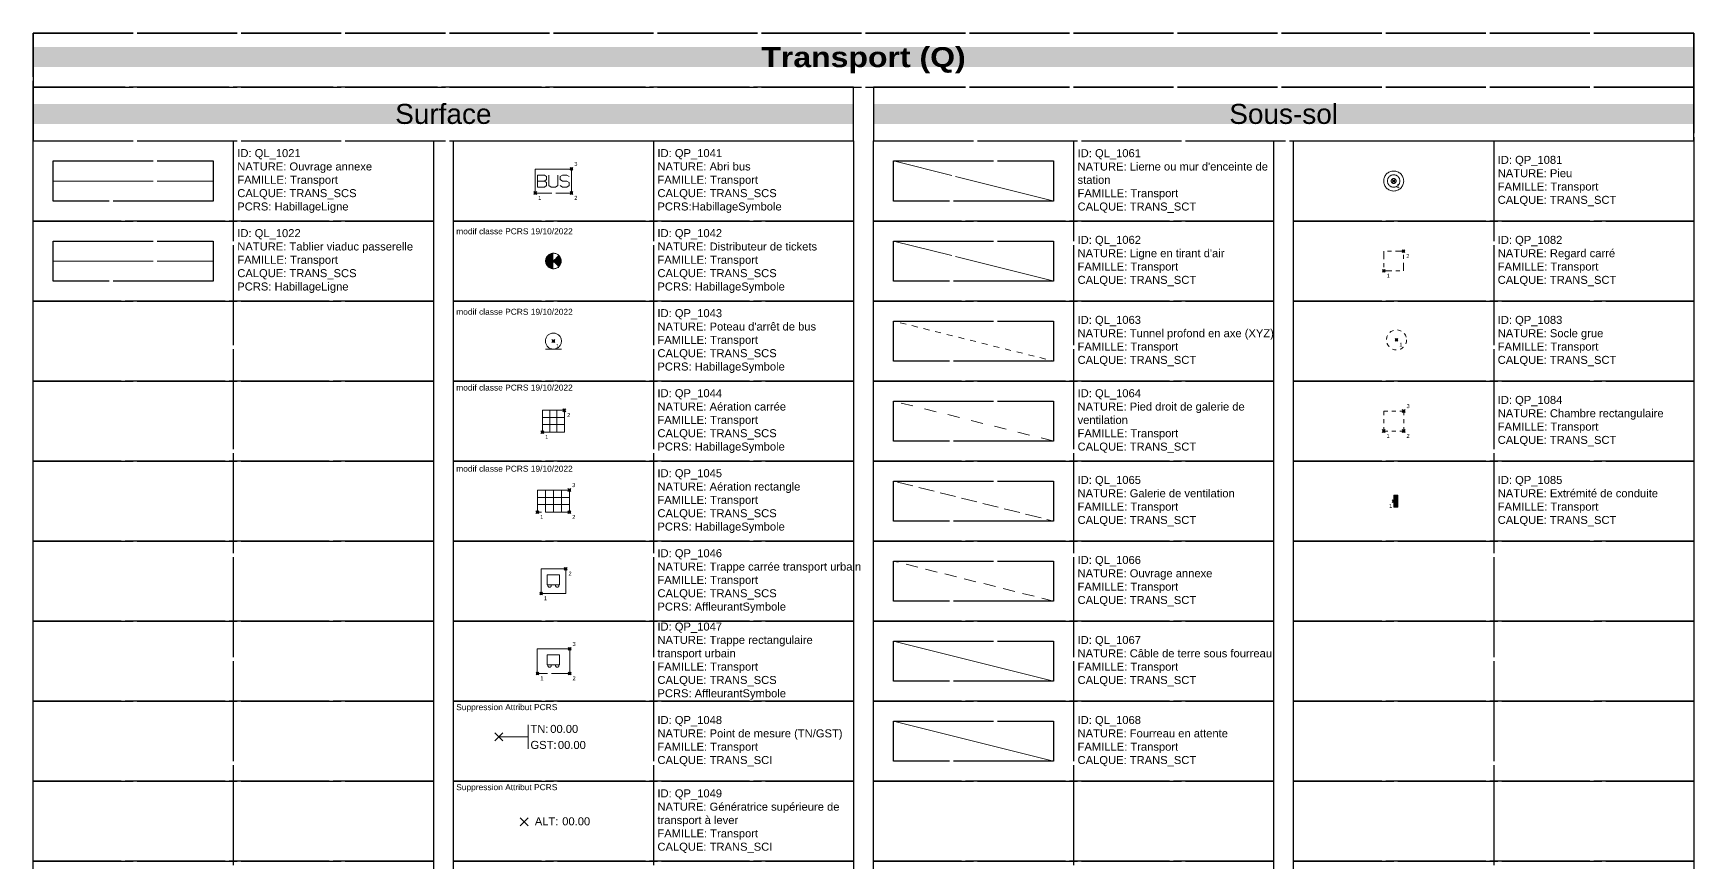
# Model space of a CAD drawing. Header units: metres. Extents: x 3067 to 3319, y 1703 to 1914.
# Drawn here: x 3172.05 to 3213.55, y 1781.83 to 1802.56 of the extents above; entities that cross this region are included whole.
import ezdxf
from ezdxf.enums import TextEntityAlignment as Align

# ---------------------------------------------------------------- set-up
doc = ezdxf.new("R2010")
doc.units = ezdxf.units.M
doc.header["$PDMODE"] = 3
doc.header["$PDSIZE"] = 0.1
for name, pattern in [('QL_1021', [2.5, 2.5, 0]), ('QL_1022', [2.5, 2.5, 0]), ('QL_1061', [2.5, 2.5, 0]), ('QL_1062', [2.5, 2.5, 0]), ('QL_1063', [0.3, 0.15, -0.15]), ('QL_1064', [0.6, 0.3, -0.3]), ('QL_1065', [0.55, 0.4, -0.15]), ('QL_1066', [0.5, 0.3, -0.2]), ('Socle_Axe', [0.35, 0.2, -0.05, 0.05, -0.05]), ('Socle_Continu', [2.5, 2.5, 0]), ('Socle_Discontinu', [0.07500000000000001, 0.05, -0.025])]:
    doc.linetypes.add(name, pattern=pattern)
doc.layers.get('0').update_dxf_attribs({"lineweight": 30})
for name, color, linetype, lineweight in [('1', 7, 'Socle_Continu', 30), ('2', 7, 'Socle_Continu', 30), ('3_sens et nbr de points', 7, 'Socle_Continu', 5), ('TRANS_SCI', 242, 'Socle_Continu', 13), ('TRANS_SCS', 242, 'Socle_Continu', 13), ('TRANS_SCT', 242, 'Socle_Continu', 13)]:
    doc.layers.add(name, color=color, linetype=linetype, lineweight=lineweight)
doc.styles.add('Reseaux', font='arial.ttf')
doc.styles.get("Standard").update_dxf_attribs({"font": 'arial.ttf'})
doc.linetypes.add('QL_1067', pattern='A,3,-0.1,0.1,-0.1,0.1,-0.254,["|╧|",Standard,S=0.254,R=0,X=-0.2,Y=-0.127],-0.254,0.1,-0.1,0.1,-0.1', length=4.308)
doc.linetypes.add('QL_1068', pattern='A,4,-0.254,["| |",Standard,S=0.254,R=0,X=-0.127,Y=-0.1],-0.254', length=4.508)

# ---------------------------------------------------------------- blocks, each defined once
blk = doc.blocks.new('QP_1085')
at = {"layer": 'TRANS_SCT', "linetype": 'Socle_Continu'}
blk.add_hatch(color=256, dxfattribs=at).paths.add_polyline_path([(0.1000600772908911, 0.1499599310895974), (0.09993990666271202, -0.1500400448417167), (-6.008531408951967e-05, -0.1499999879656571), (6.008531408951967e-05, 0.1499999879656571)])
at = {"layer": 'TRANS_SCT', "linetype": 'Socle_Continu', "flags": 128}
blk.add_lwpolyline([(0.09993990666271202, -0.1500400448417167), (-6.008531408951967e-05, -0.1499999879656571), (6.008531408951967e-05, 0.1499999879656571), (0.1000600772908911, 0.1499599310895974)], close=True, dxfattribs=at)
at = {"layer": 'TRANS_SCT', "linetype": 'Socle_Continu', "flags": 9}
for tag, p in [('NATURE', (0.7530157053261064, -0.1776834342861093)), ('ID', (0.7530157053261064, 0.1435989668054845)), ('FAMILLE', (0.7530157053256517, -0.4989658353772484)), ('CALQUE', (0.7530157053261064, -0.8202482364688422))]:
    blk.add_attdef(tag, p, '', height=0.2, dxfattribs=at)
blk = doc.blocks.new('QP_1081')
at = {"layer": 'TRANS_SCT', "linetype": 'Socle_Continu'}
for centre, radius in [((1.591615728102624e-11, -1.13686837721616e-11), 0.2499999999863962), ((1.591615728102624e-11, -1.13686837721616e-11), 0.1562499999865313), ((0, 0), 0.06250000000563777)]:
    blk.add_circle(centre, radius, dxfattribs=at)
at = {"layer": 'TRANS_SCT', "linetype": 'Socle_Continu', "flags": 9}
for tag, p in [('ID', (0.8901617522014931, 0.04471951185678336)), ('NATURE', (0.8901617522014931, -0.2765628892348104)), ('FAMILLE', (0.8901617522010383, -0.5978452903259495)), ('CALQUE', (0.8901617522014931, -0.9191276914175432))]:
    blk.add_attdef(tag, p, '', height=0.2, dxfattribs=at)
blk = doc.blocks.new('QP_1046')
at = {"layer": 'TRANS_SCS', "linetype": 'Socle_Continu', "flags": 128}
for points in [[(0.6139999999868451, 0.6149000000004889), (-0.0004500000068219379, 0.614449999993667), (0, 0), (0.614449999993667, 0.0004500000068219379)], [(0.153457789994718, 0.2113604100013617), (0.1532749999969383, 0.4609500000005937), (0.4604999999937718, 0.4611749999967287), (0.4606827899915515, 0.2115854100047727)]]:
    blk.add_lwpolyline(points, close=True, dxfattribs=at)
at = {"layer": 'TRANS_SCS', "linetype": 'Socle_Continu'}
for centre, radius, start, end in [((0.2111049349919085, 0.195379133084316), 0.04161193424406673, 157.3938995673973, 22.69002294936064), ((0.4031205599922032, 0.1955197580809909), 0.04161193424313829, 157.3938995590577, 22.69002295654186)]:
    blk.add_arc(centre, radius, start, end, dxfattribs=at)
at = {"layer": 'TRANS_SCS', "linetype": 'Socle_Continu', "flags": 9}
for tag, p in [('ID', (1.070766278347946, 0.7603249537005468)), ('NATURE', (1.070766278347946, 0.439042552608953)), ('FAMILLE', (1.070766278347946, 0.1177601515178139)), ('CALQUE', (1.070766278347946, -0.2035222495737798)), ('PCRS', (1.070766278347946, -0.5248046506653736))]:
    blk.add_attdef(tag, p, '', height=0.2, dxfattribs=at)
blk = doc.blocks.new('QP_1047')
at = {"layer": 'TRANS_SCS', "linetype": 'Socle_Continu', "flags": 128}
for points in [[(0, 0), (-0.0004500000068219379, 0.614449999993667), (0.8139999463510321, 0.6150464724187259), (0.8144499463578541, 0.0005964724250588915)], [(0.2534577631768116, 0.2114336462104802), (0.2532749731790318, 0.4610232362097122), (0.5604999731758653, 0.4612482362058472), (0.5606827631736451, 0.2116586462138912)]]:
    blk.add_lwpolyline(points, close=True, dxfattribs=at)
at = {"layer": 'TRANS_SCS', "linetype": 'Socle_Continu'}
for centre, radius, start, end in [((0.3111049081749115, 0.1954523692918428), 0.04161193424532616, 157.3938995681108, 22.69002295185993), ((0.5031205331742967, 0.1955929942946568), 0.04161193424139027, 157.3938995648399, 22.69002295413676)]:
    blk.add_arc(centre, radius, start, end, dxfattribs=at)
at = {"layer": 'TRANS_SCS', "linetype": 'Socle_Continu', "flags": 9}
for tag, p in [('ID', (1.195547934852584, 0.9362876594666432)), ('NATURE', (1.195547934852584, 0.6150052583750494)), ('FAMILLE', (1.195547934852584, 0.2937228572839103)), ('CALQUE', (1.195547934852584, -0.02755954380768344)), ('PCRS', (1.195547934852584, -0.3488419448992772))]:
    blk.add_attdef(tag, p, '', height=0.2, dxfattribs=at)
blk = doc.blocks.new('*U422')
at = {"layer": 'TRANS_SCI', "linetype": 'Socle_Continu'}
blk.add_line((0.7332988834705247, 0), (0, 0), dxfattribs=at)
at = {"layer": 'TRANS_SCI', "linetype": 'Socle_Continu', "flags": 128}
blk.add_lwpolyline([(0.73329888347007, -0.2999999999997272), (0.73329888347007, 0.2999999999997272)], dxfattribs=at)
at = {"layer": 'TRANS_SCI', "linetype": 'Socle_Continu'}
blk.add_point((0, 0), dxfattribs=at)
at = {"layer": 'TRANS_SCI', "linetype": 'Socle_Continu', "char_height": 0.2, "attachment_point": 4}
for s, insert in [('TN:', (0.7929617047470856, 0.1999999999998181)), ('GST:', (0.7929617047470856, -0.2012789904501915))]:
    blk.add_mtext_dynamic_manual_height_columns(s, width=0.4627261133041429, gutter_width=1, heights=[0], dxfattribs=dict(at, insert=insert))
at = {"layer": 'TRANS_SCI', "linetype": 'Socle_Continu'}
for tag, p in [('TN', (1.286360096541557, 0.1999999999998181)), ('GST', (1.477163664256295, -0.2012789904501915))]:
    blk.add_attdef(tag, text='', height=0.2, dxfattribs=at).set_placement(p, align=Align.MIDDLE_LEFT)
at = {"layer": 'TRANS_SCI', "linetype": 'Socle_Continu', "style": 'Reseaux', "flags": 9}
for tag, p in [('ID', (2.428342119356785, 0.0699547082999743)), ('NATURE', (2.428342119356785, -0.2513276927916195))]:
    blk.add_attdef(tag, p, '', height=0.2, dxfattribs=at)
at = {"layer": 'TRANS_SCI', "linetype": 'Socle_Continu', "flags": 9}
for tag, p in [('FAMILLE', (2.428342119356785, -0.5726100938827585)), ('CALQUE', (2.428342119356785, -0.8938924949743523))]:
    blk.add_attdef(tag, p, '', height=0.2, dxfattribs=at)
blk = doc.blocks.new('QP_1049')
at = {"layer": 'TRANS_SCI', "linetype": 'Socle_Continu'}
blk.add_point((0, 0), dxfattribs=at)
at = {"layer": 'TRANS_SCI', "linetype": 'Socle_Continu', "insert": (0.2675021382674458, 0.009543225814013567), "char_height": 0.2, "attachment_point": 4}
blk.add_mtext_dynamic_manual_height_columns('ALT:', width=0.4627261133041429, gutter_width=1, heights=[0], dxfattribs=at)
at = {"layer": 'TRANS_SCI', "linetype": 'Socle_Continu'}
blk.add_attdef('ALT', text='', height=0.2, dxfattribs=at).set_placement((0.9517040977766555, 0.009543225814013567), align=Align.MIDDLE_LEFT)
at = {"layer": 'TRANS_SCI', "linetype": 'Socle_Continu', "style": 'Reseaux', "flags": 9}
for tag, p in [('ID', (2.00975557964739, 0.01536560194972481)), ('NATURE', (2.00975557964739, -0.305916799141869))]:
    blk.add_attdef(tag, p, '', height=0.2, dxfattribs=at)
at = {"layer": 'TRANS_SCI', "linetype": 'Socle_Continu', "flags": 9}
for tag, p in [('CALQUE', (2.00975557964739, -0.9484816013246018)), ('FAMILLE', (2.00975557964739, -0.627199200233008)), ('TYPE', (2.018434398963564, -1.228173277234418))]:
    blk.add_attdef(tag, p, '', height=0.2, dxfattribs=at)
blk = doc.blocks.new('QP_1082')
at = {"layer": 'TRANS_SCT', "linetype": 'Socle_Axe'}
blk.add_lwpolyline([(0, 0), (0.4892499999996289, 0), (0.4892499999996289, 0.4892499999989468), (0, 0.4892499999989468)], close=True, dxfattribs=at)
at = {"layer": 'TRANS_SCT', "linetype": 'Socle_Axe', "flags": 9}
for tag, p in [('ID', (1.059454962978634, 0.3137168532098258)), ('NATURE', (1.059454962978634, -0.007565547881767998)), ('FAMILLE', (1.05945496297818, -0.328847948972907)), ('CALQUE', (1.059454962978634, -0.6501303500645008))]:
    blk.add_attdef(tag, p, '', height=0.2, dxfattribs=at)
blk = doc.blocks.new('QP_1083')
at = {"layer": 'TRANS_SCT', "linetype": 'Socle_Discontinu'}
blk.add_circle((0, 0), 0.2503333851125181, dxfattribs=at)
at = {"layer": 'TRANS_SCT', "linetype": 'Socle_Discontinu', "flags": 9}
for tag, p in [('ID', (0.8348222117047044, 0.08158239675390178)), ('NATURE', (0.8348222117047044, -0.239700004337692)), ('FAMILLE', (0.8348222117042496, -0.560982405428831)), ('CALQUE', (0.8348222117047044, -0.8822648065204248))]:
    blk.add_attdef(tag, p, '', height=0.2, dxfattribs=at)
blk = doc.blocks.new('QP_1084')
at = {"layer": 'TRANS_SCT', "linetype": 'Socle_Discontinu'}
blk.add_lwpolyline([(0, 2.273736754432321e-13), (0.5005999999993946, 2.273736754432321e-13), (0.5005999999993946, 0.4999999999997726), (0, 0.4999999999997726)], close=True, dxfattribs=at)
at = {"layer": 'TRANS_SCT', "linetype": 'Socle_Discontinu', "flags": 9}
for tag, p in [('ID', (0.9644512417144142, 0.3692963777937166)), ('NATURE', (0.9644512417144142, 0.04801397670212282)), ('CALQUE', (0.9644512417144142, -0.59455082548061)), ('FAMILLE', (0.9644512417139595, -0.2732684243890162))]:
    blk.add_attdef(tag, p, '', height=0.2, dxfattribs=at)
blk = doc.blocks.new('QP_1041')
at = {"layer": 'TRANS_SCS', "linetype": 'Socle_Continu', "flags": 128}
blk.add_lwpolyline([(0, 0), (0, 0.6000000000003638), (0.905399999996007, 0.6000000000003638), (0.905399999996007, 0)], close=True, dxfattribs=at)
for points in [[(0.2263499999990017, 0.3000000000001819), (0.2829374999987522, 0.2625000000002728), (0.2829374999987522, 0.1875), (0.2263499999990017, 0.1500000000000909), (0.05658749999975043, 0.1500000000000909), (0.05658749999975043, 0.4500000000002728), (0.2263499999990017, 0.4500000000002728), (0.2829374999987522, 0.4125000000003638), (0.2829374999987522, 0.3375000000000909), (0.2263499999990017, 0.3000000000001819), (0.05658749999975043, 0.3000000000001819)], [(0.3395249999985026, 0.4500000000002728), (0.3395249999985026, 0.1875), (0.396112499998253, 0.1500000000000909), (0.5092874999977539, 0.1500000000000909), (0.5658749999975043, 0.1875), (0.5658749999975043, 0.4500000000002728)], [(0.8488124999962565, 0.4125000000003638), (0.7922249999965061, 0.4500000000002728), (0.6790499999970052, 0.4500000000002728), (0.6224624999972548, 0.4125000000003638), (0.6224624999972548, 0.3375000000000909), (0.6790499999970052, 0.3000000000001819), (0.7922249999965061, 0.3000000000001819), (0.8488124999962565, 0.2625000000002728), (0.8488124999962565, 0.1875), (0.7922249999965061, 0.1500000000000909), (0.6790499999970052, 0.1500000000000909), (0.6224624999972548, 0.1875)]]:
    blk.add_lwpolyline(points, dxfattribs=at)
at = {"layer": 'TRANS_SCS', "linetype": 'Socle_Continu', "flags": 9}
for tag, p in [('ID', (1.328009017870045, 0.9083711803727965)), ('NATURE', (1.328009017870045, 0.5870887792812027)), ('FAMILLE', (1.328009017870045, 0.2658063781900637)), ('CALQUE', (1.328009017870045, -0.05547602290153009)), ('PCRS', (1.328009017870045, -0.3767584239931239))]:
    blk.add_attdef(tag, p, '', height=0.2, dxfattribs=at)
blk = doc.blocks.new('QP_1042')
at = {"layer": 'TRANS_SCS', "linetype": 'Socle_Continu'}
h = blk.add_hatch(color=256, dxfattribs=at)
edge = h.paths.add_edge_path()
edge.add_ellipse((-1.000051452137996e-05, -1.000051497612731e-05), major_axis=(0.1375251976913883, 0.1375251976913883), ratio=0.9999999999987188, start_angle=135.0029457985414, end_angle=225.0029461015126, ccw=False)
edge.add_ellipse((9.9994863376196e-06, -9.999486792366952e-06), major_axis=(0.1375393398277258, 0.1375393398277259), ratio=0.999999999999238, start_angle=45.0029454957056, end_angle=135.0029457985286, ccw=False)
edge.add_line((0, 0.1945000000005166), (0, -0.1945000000009713))
h = blk.add_hatch(color=256, dxfattribs=at)
edge = h.paths.add_edge_path()
edge.add_line((0, -2.000000131374691e-05), (0.1375200000011318, 0.1374999999998181))
edge.add_ellipse((0, -4.547473508864641e-13), major_axis=(0.1375100003643123, 0.1375100003643123), ratio=0.9999999999983468, start_angle=270.0041666630191, end_angle=359.9958333370756, ccw=False)
edge.add_line((0.1375200000011318, -0.1375000000002728), (0, -2.000000131374691e-05))
for p, q in [((0, -2.000000131374691e-05), (0.1375200000011318, 0.1374999999998181)), ((0.1375200000011318, -0.1375000000002728), (0, -2.000000131374691e-05))]:
    blk.add_line(p, q, dxfattribs=at)
blk.add_circle((0, 0), 0.1944685074768131, dxfattribs=at)
at = {"layer": 'TRANS_SCS', "linetype": 'Socle_Continu', "flags": 9}
for tag, p in [('ID', (0.7282077660634059, 0.4715671442659186)), ('NATURE', (0.7282077660634059, 0.1502847431743248)), ('FAMILLE', (0.7282077660634059, -0.1709976579168142)), ('CALQUE', (0.7282077660634059, -0.492280059008408)), ('PCRS', (0.7282077660634059, -0.8135624601000018))]:
    blk.add_attdef(tag, p, '', height=0.2, dxfattribs=at)
blk = doc.blocks.new('QP_1043')
at = {"layer": 'TRANS_SCS', "linetype": 'Socle_Continu'}
blk.add_line((-0.2000000000057298, -0.1999999999984539), (0.1999999999939064, -0.1999999999984539), dxfattribs=at)
blk.add_circle((0, 0), 0.1999999999934516, dxfattribs=at)
at = {"layer": 'TRANS_SCS', "linetype": 'Socle_Continu', "flags": 9}
for tag, p in [('ID', (0.684611607163788, 0.5199093980102134)), ('NATURE', (0.684611607163788, 0.1986269969186196)), ('FAMILLE', (0.684611607163788, -0.1226554041725194)), ('CALQUE', (0.684611607163788, -0.4439378052641132)), ('PCRS', (0.684611607163788, -0.765220206355707))]:
    blk.add_attdef(tag, p, '', height=0.2, dxfattribs=at)
blk = doc.blocks.new('QP_1044')
at = {"layer": 'TRANS_SCS', "linetype": 'Socle_Continu'}
for p, q in [((0.189377600006992, 0.5521375199969043), (0.1897776000041631, 0.0001375200008624233)), ((0.3622776000047452, 0.0002625199995236471), (0.3618776000002981, 0.5522625200028415)), ((0.5517374800037942, 0.3626776000019163), (-0.0002625199995236471, 0.3622775999974692)), ((-0.0001375199935864657, 0.1897776000041631), (0.5518624800024554, 0.1901776000013342))]:
    blk.add_line(p, q, dxfattribs=at)
at = {"layer": 'TRANS_SCS', "linetype": 'Socle_Continu', "flags": 128}
blk.add_lwpolyline([(-0.0003999999971711077, 0.5520000000033178), (0.5516000000061467, 0.5524000000004889), (0.5520000000033178, 0.0003999999971711077), (0, 0)], close=True, dxfattribs=at)
at = {"layer": 'TRANS_SCS', "linetype": 'Socle_Continu', "flags": 9}
for tag, p in [('ID', (1.108795868750803, 0.8338912619487928)), ('NATURE', (1.108795868750803, 0.512608860857199)), ('CALQUE', (1.108795868750803, -0.1299559413255338)), ('FAMILLE', (1.108795868750803, 0.19132645976606)), ('PCRS', (1.108795868750803, -0.4512383424171276))]:
    blk.add_attdef(tag, p, '', height=0.2, dxfattribs=at)
blk = doc.blocks.new('QP_1045')
at = {"layer": 'TRANS_SCS', "linetype": 'Socle_Continu'}
for p, q in [((0.1995999474929704, 0.5521449275001942), (0.1999999474901415, 0.0001449274968763348)), ((0.3995998949831119, 0.5522898549970705), (0.399999894980283, 0.0002898549937526695)), ((0.5995998424732534, 0.5524347824939468), (0.5999998424704245, 0.0004347824906290043)), ((0.7997372699624066, 0.3628573099936148), (-0.0002625199981594051, 0.3622775999947407)), ((-0.0001375199990434339, 0.1897776000032536), (0.7998622699615225, 0.1903573099916684))]:
    blk.add_line(p, q, dxfattribs=at)
at = {"layer": 'TRANS_SCS', "linetype": 'Socle_Continu', "flags": 128}
blk.add_lwpolyline([(0, 0), (-0.0003999999971711077, 0.5520000000024083), (0.7995997899633949, 0.5525797099908232), (0.799999789960566, 0.0005797099875053391)], close=True, dxfattribs=at)
at = {"layer": 'TRANS_SCS', "linetype": 'Socle_Continu', "flags": 9}
for tag, p in [('ID', (1.247227135866524, 0.7919362506002017)), ('NATURE', (1.247227135866524, 0.4706538495086079)), ('CALQUE', (1.247227135866524, -0.1719109526741249)), ('FAMILLE', (1.247227135866524, 0.1493714484174689)), ('PCRS', (1.247227135866524, -0.4931933537657187))]:
    blk.add_attdef(tag, p, '', height=0.2, dxfattribs=at)

msp = doc.modelspace()

# ---------------------------------------------------------------- linework, layer by layer
at = {"linetype": 'Socle_Continu'}
for p, q in [((3177.049248891022, 1799.865701765482), (3177.049248891022, 1759.865701765482)), ((3187.549248891023, 1799.865701765482), (3187.549248891023, 1759.865701765482)), ((3198.049248891023, 1799.865701765482), (3198.049248891023, 1759.865701765482)), ((3208.549248891023, 1799.865701765482), (3208.549248891023, 1759.865701765482))]:
    msp.add_line(p, q, dxfattribs=at)
for points in [[(3172.049248891023, 1801.212616767676), (3213.549248891023, 1801.212616767676), (3213.549248891023, 1802.55953176987), (3172.049248891023, 1802.55953176987)], [(3172.049248891022, 1799.865701765482), (3192.549248891023, 1799.865701765482), (3192.549248891023, 1801.212616767676), (3172.049248891022, 1801.212616767676)], [(3193.049248891023, 1799.865701765482), (3213.549248891023, 1799.865701765482), (3213.549248891023, 1801.212616767676), (3193.049248891023, 1801.212616767676)], [(3172.049248891022, 1799.865701765482), (3182.049248891022, 1799.865701765482), (3182.049248891022, 1797.865701765482), (3172.049248891022, 1797.865701765482)], [(3182.549248891023, 1799.865701765482), (3192.549248891023, 1799.865701765482), (3192.549248891023, 1797.865701765482), (3182.549248891023, 1797.865701765482)], [(3193.049248891023, 1799.865701765482), (3203.049248891023, 1799.865701765482), (3203.049248891023, 1797.865701765482), (3193.049248891023, 1797.865701765482)], [(3203.549248891023, 1799.865701765482), (3213.549248891023, 1799.865701765482), (3213.549248891023, 1797.865701765482), (3203.549248891023, 1797.865701765482)], [(3172.049248891022, 1797.865701765482), (3182.049248891022, 1797.865701765482), (3182.049248891022, 1795.865701765482), (3172.049248891022, 1795.865701765482)], [(3193.049248891023, 1797.865701765482), (3203.049248891023, 1797.865701765482), (3203.049248891023, 1795.865701765482), (3193.049248891023, 1795.865701765482)], [(3203.549248891023, 1797.865701765482), (3213.549248891023, 1797.865701765482), (3213.549248891023, 1795.865701765482), (3203.549248891023, 1795.865701765482)], [(3172.049248891022, 1795.865701765482), (3182.049248891022, 1795.865701765482), (3182.049248891022, 1793.865701765482), (3172.049248891022, 1793.865701765482)], [(3193.049248891023, 1795.865701765482), (3203.049248891023, 1795.865701765482), (3203.049248891023, 1793.865701765482), (3193.049248891023, 1793.865701765482)], [(3203.549248891023, 1795.865701765482), (3213.549248891023, 1795.865701765482), (3213.549248891023, 1793.865701765482), (3203.549248891023, 1793.865701765482)], [(3172.049248891022, 1793.865701765482), (3182.049248891022, 1793.865701765482), (3182.049248891022, 1791.865701765482), (3172.049248891022, 1791.865701765482)], [(3193.049248891023, 1793.865701765482), (3203.049248891023, 1793.865701765482), (3203.049248891023, 1791.865701765482), (3193.049248891023, 1791.865701765482)], [(3203.549248891023, 1793.865701765482), (3213.549248891023, 1793.865701765482), (3213.549248891023, 1791.865701765482), (3203.549248891023, 1791.865701765482)], [(3172.049248891022, 1791.865701765482), (3182.049248891022, 1791.865701765482), (3182.049248891022, 1789.865701765482), (3172.049248891022, 1789.865701765482)], [(3193.049248891023, 1791.865701765482), (3203.049248891023, 1791.865701765482), (3203.049248891023, 1789.865701765482), (3193.049248891023, 1789.865701765482)], [(3203.549248891023, 1791.865701765482), (3213.549248891023, 1791.865701765482), (3213.549248891023, 1789.865701765482), (3203.549248891023, 1789.865701765482)], [(3172.049248891022, 1789.865701765482), (3182.049248891022, 1789.865701765482), (3182.049248891022, 1787.865701765482), (3172.049248891022, 1787.865701765482)], [(3182.549248891023, 1789.865701765482), (3192.549248891023, 1789.865701765482), (3192.549248891023, 1787.865701765482), (3182.549248891023, 1787.865701765482)], [(3193.049248891023, 1789.865701765482), (3203.049248891023, 1789.865701765482), (3203.049248891023, 1787.865701765482), (3193.049248891023, 1787.865701765482)], [(3203.549248891023, 1789.865701765482), (3213.549248891023, 1789.865701765482), (3213.549248891023, 1787.865701765482), (3203.549248891023, 1787.865701765482)], [(3172.049248891022, 1787.865701765482), (3182.049248891022, 1787.865701765482), (3182.049248891022, 1785.865701765482), (3172.049248891022, 1785.865701765482)], [(3182.549248891023, 1787.865701765482), (3192.549248891023, 1787.865701765482), (3192.549248891023, 1785.865701765482), (3182.549248891023, 1785.865701765482)], [(3193.049248891023, 1787.865701765482), (3203.049248891023, 1787.865701765482), (3203.049248891023, 1785.865701765482), (3193.049248891023, 1785.865701765482)], [(3203.549248891023, 1787.865701765482), (3213.549248891023, 1787.865701765482), (3213.549248891023, 1785.865701765482), (3203.549248891023, 1785.865701765482)], [(3172.049248891022, 1785.865701765482), (3182.049248891022, 1785.865701765482), (3182.049248891022, 1783.865701765482), (3172.049248891022, 1783.865701765482)], [(3193.049248891023, 1785.865701765482), (3203.049248891023, 1785.865701765482), (3203.049248891023, 1783.865701765482), (3193.049248891023, 1783.865701765482)], [(3203.549248891023, 1785.865701765482), (3213.549248891023, 1785.865701765482), (3213.549248891023, 1783.865701765482), (3203.549248891023, 1783.865701765482)], [(3172.049248891022, 1783.865701765482), (3182.049248891022, 1783.865701765482), (3182.049248891022, 1781.865701765482), (3172.049248891022, 1781.865701765482)], [(3193.049248891023, 1783.865701765482), (3203.049248891023, 1783.865701765482), (3203.049248891023, 1781.865701765482), (3193.049248891023, 1781.865701765482)], [(3203.549248891023, 1783.865701765482), (3213.549248891023, 1783.865701765482), (3213.549248891023, 1781.865701765482), (3203.549248891023, 1781.865701765482)], [(3172.049248891022, 1781.865701765482), (3182.049248891022, 1781.865701765482), (3182.049248891022, 1779.865701765482), (3172.049248891022, 1779.865701765482)], [(3182.549248891023, 1781.865701765482), (3192.549248891023, 1781.865701765482), (3192.549248891023, 1779.865701765482), (3182.549248891023, 1779.865701765482)], [(3193.049248891023, 1781.865701765482), (3203.049248891023, 1781.865701765482), (3203.049248891023, 1779.865701765482), (3193.049248891023, 1779.865701765482)], [(3203.549248891023, 1781.865701765482), (3213.549248891023, 1781.865701765482), (3213.549248891023, 1779.865701765482), (3203.549248891023, 1779.865701765482)]]:
    msp.add_lwpolyline(points, close=True, dxfattribs=at)
at = {"color": 231, "linetype": 'Socle_Continu'}
for points in [[(3182.549248891023, 1797.865701765482), (3192.549248891023, 1797.865701765482), (3192.549248891023, 1795.865701765482), (3182.549248891023, 1795.865701765482)], [(3182.549248891023, 1795.865701765482), (3192.549248891023, 1795.865701765482), (3192.549248891023, 1793.865701765482), (3182.549248891023, 1793.865701765482)], [(3182.549248891023, 1793.865701765482), (3192.549248891023, 1793.865701765482), (3192.549248891023, 1791.865701765482), (3182.549248891023, 1791.865701765482)], [(3182.549248891023, 1791.865701765482), (3192.549248891023, 1791.865701765482), (3192.549248891023, 1789.865701765482), (3182.549248891023, 1789.865701765482)]]:
    msp.add_lwpolyline(points, close=True, dxfattribs=at)
at = {"color": 64, "linetype": 'Socle_Continu'}
for points in [[(3182.549248891023, 1785.865701765482), (3192.549248891023, 1785.865701765482), (3192.549248891023, 1783.865701765482), (3182.549248891023, 1783.865701765482)], [(3182.549248891023, 1783.865701765482), (3192.549248891023, 1783.865701765482), (3192.549248891023, 1781.865701765482), (3182.549248891023, 1781.865701765482)]]:
    msp.add_lwpolyline(points, close=True, dxfattribs=at)
at = {"layer": '1', "color": 242, "linetype": 'Socle_Continu'}
msp.add_lwpolyline([(3172.049248891023, 1802.55953176987), (3213.549248891024, 1802.55953176987), (3213.549248891023, 1759.865701765482), (3172.049248891022, 1759.865701765482)], close=True, dxfattribs=at)
at = {"layer": '2', "linetype": 'Socle_Continu'}
for points in [[(3172.549248891023, 1799.365701765482), (3176.549248891023, 1799.365701765482), (3176.549248891023, 1798.365701765482), (3172.549248891023, 1798.365701765482)], [(3193.549248891023, 1799.365701765482), (3197.549248891023, 1799.365701765482), (3197.549248891023, 1798.365701765482), (3193.549248891023, 1798.365701765482)], [(3172.549248891023, 1797.365701765482), (3176.549248891023, 1797.365701765482), (3176.549248891023, 1796.365701765482), (3172.549248891023, 1796.365701765482)], [(3193.549248891023, 1797.365701765482), (3197.549248891023, 1797.365701765482), (3197.549248891023, 1796.365701765482), (3193.549248891023, 1796.365701765482)], [(3193.549248891023, 1795.365701765482), (3197.549248891023, 1795.365701765482), (3197.549248891023, 1794.365701765482), (3193.549248891023, 1794.365701765482)], [(3193.549248891023, 1793.365701765482), (3197.549248891023, 1793.365701765482), (3197.549248891023, 1792.365701765482), (3193.549248891023, 1792.365701765482)], [(3193.549248891023, 1791.365701765482), (3197.549248891023, 1791.365701765482), (3197.549248891023, 1790.365701765482), (3193.549248891023, 1790.365701765482)], [(3193.549248891023, 1789.365701765482), (3197.549248891023, 1789.365701765482), (3197.549248891023, 1788.365701765482), (3193.549248891023, 1788.365701765482)], [(3193.549248891023, 1787.365701765482), (3197.549248891023, 1787.365701765482), (3197.549248891023, 1786.365701765482), (3193.549248891023, 1786.365701765482)], [(3193.549248891023, 1785.365701765482), (3197.549248891023, 1785.365701765482), (3197.549248891023, 1784.365701765482), (3193.549248891023, 1784.365701765482)]]:
    msp.add_lwpolyline(points, close=True, dxfattribs=at)
at = {"layer": '3_sens et nbr de points', "linetype": 'Socle_Continu'}
for p, q in [((3185.466571729492, 1799.205277420853), (3185.537282407611, 1799.134566742734)), ((3185.466571729492, 1799.205277420853), (3185.537282407611, 1799.134566742734)), ((3185.466571729492, 1799.134566742734), (3185.537282407611, 1799.205277420853)), ((3206.013893551963, 1798.901057104542), (3206.084604230082, 1798.830346426423)), ((3206.013893551963, 1798.901057104542), (3206.084604230082, 1798.830346426423)), ((3206.013893551963, 1798.830346426422), (3206.084604230082, 1798.901057104541)), ((3184.561193551965, 1798.601057104541), (3184.631904230084, 1798.530346426423)), ((3184.561193551965, 1798.601057104541), (3184.631904230084, 1798.530346426423)), ((3184.561193551965, 1798.530346426422), (3184.631904230084, 1798.601057104541)), ((3185.466593551962, 1798.600984393563), (3185.53730423008, 1798.530273715445)), ((3185.466593551962, 1798.530273715444), (3185.53730423008, 1798.600984393563)), ((3206.258518551963, 1797.145857229734), (3206.329229230082, 1797.075146551615)), ((3206.258518551963, 1797.145857229734), (3206.329229230082, 1797.075146551615)), ((3206.258518551963, 1797.075146551615), (3206.329229230082, 1797.145857229734)), ((3185.013893551963, 1796.90103710454), (3185.084604230082, 1796.830326426422)), ((3185.013893551963, 1796.90103710454), (3185.084604230082, 1796.830326426422)), ((3185.013893551963, 1796.830326426421), (3185.084604230082, 1796.90103710454)), ((3205.769618551966, 1796.656257229733), (3205.840329230085, 1796.585546551614)), ((3205.769618551966, 1796.656257229733), (3205.840329230085, 1796.585546551614)), ((3205.769618551966, 1796.585546551614), (3205.840329230085, 1796.656257229732)), ((3185.013893551963, 1794.901057104542), (3185.084604230082, 1794.830346426423)), ((3185.013893551963, 1794.901057104542), (3185.084604230082, 1794.830346426423)), ((3185.013893551963, 1794.830346426422), (3185.084604230082, 1794.901057104541)), ((3206.085311332606, 1794.929624216799), (3206.156022010724, 1794.85891353868)), ((3206.085311332606, 1794.929624216799), (3206.156022010724, 1794.85891353868)), ((3206.085311332606, 1794.858913538679), (3206.156022010724, 1794.929624216798)), ((3185.286593551964, 1793.170757104539), (3185.357304230083, 1793.10004642642)), ((3185.286593551964, 1793.170757104539), (3185.357304230083, 1793.10004642642)), ((3185.286593551964, 1793.10004642642), (3185.357304230083, 1793.170757104538)), ((3206.264193551963, 1793.151057104542), (3206.334904230082, 1793.080346426423)), ((3206.264193551963, 1793.151057104542), (3206.334904230082, 1793.080346426423)), ((3206.264193551963, 1793.080346426422), (3206.334904230082, 1793.151057104541)), ((3184.73809355196, 1792.624857104541), (3184.808804230079, 1792.554146426423)), ((3184.73809355196, 1792.624857104541), (3184.808804230079, 1792.554146426423)), ((3184.73809355196, 1792.554146426422), (3184.808804230079, 1792.624857104541)), ((3205.763593551963, 1792.651057104542), (3205.834304230082, 1792.580346426423)), ((3205.763593551963, 1792.651057104542), (3205.834304230082, 1792.580346426423)), ((3205.763593551963, 1792.580346426422), (3205.834304230082, 1792.651057104541)), ((3206.264193551963, 1792.651057104542), (3206.334904230082, 1792.580346426423)), ((3206.264193551963, 1792.651057104542), (3206.334904230082, 1792.580346426423)), ((3206.264193551963, 1792.580346426422), (3206.334904230082, 1792.651057104541)), ((3185.414109517752, 1791.177347261038), (3185.484820195871, 1791.106636582919)), ((3185.414109517752, 1791.177347261038), (3185.484820195871, 1791.106636582919)), ((3185.414109517752, 1791.106636582919), (3185.484820195871, 1791.177347261037)), ((3206.013893551964, 1790.901057104542), (3206.084604230082, 1790.830346426423)), ((3206.013893551964, 1790.901057104542), (3206.084604230082, 1790.830346426423)), ((3206.013893551964, 1790.830346426422), (3206.084604230082, 1790.901057104541)), ((3184.614093656981, 1790.624767249546), (3184.6848043351, 1790.554056571428)), ((3184.614093656981, 1790.624767249546), (3184.6848043351, 1790.554056571428)), ((3184.614093656981, 1790.554056571427), (3184.6848043351, 1790.624767249546)), ((3185.414093446942, 1790.625346959534), (3185.484804125061, 1790.554636281415)), ((3185.414093446942, 1790.554636281415), (3185.484804125061, 1790.625346959533)), ((3185.320893551956, 1789.208507104542), (3185.391604230075, 1789.137796426423)), ((3185.320893551956, 1789.208507104542), (3185.391604230075, 1789.137796426423)), ((3185.320893551956, 1789.137796426423), (3185.391604230075, 1789.208507104541)), ((3184.70689355197, 1788.593607104541), (3184.777604230088, 1788.522896426423)), ((3184.70689355197, 1788.593607104541), (3184.777604230088, 1788.522896426423)), ((3184.70689355197, 1788.522896426422), (3184.777604230088, 1788.593607104541)), ((3185.421314572452, 1787.208159293438), (3185.492025250571, 1787.137448615319)), ((3185.421314572452, 1787.208159293438), (3185.492025250571, 1787.137448615319)), ((3185.421314572452, 1787.137448615318), (3185.492025250571, 1787.208159293437)), ((3184.617045974833, 1786.593541303564), (3184.687756652952, 1786.522830625446)), ((3184.617045974833, 1786.593541303564), (3184.687756652952, 1786.522830625446)), ((3184.617045974833, 1786.522830625445), (3184.687756652952, 1786.593541303564)), ((3185.421343525146, 1786.594130340758), (3185.492054203265, 1786.523419662639)), ((3185.421343525146, 1786.523419662639), (3185.492054203265, 1786.594130340757))]:
    msp.add_line(p, q, dxfattribs=at)
for centre in [(3185.501927068552, 1799.169922081793), (3206.049248891023, 1798.865701765482), (3184.596548891025, 1798.565701765482), (3185.501948891021, 1798.565629054504), (3206.293873891022, 1797.110501890674), (3185.049248891023, 1796.865681765481), (3205.804973891025, 1796.620901890673), (3185.049248891023, 1794.865701765482), (3206.120666671665, 1794.894268877739), (3185.321948891024, 1793.135401765479), (3206.299548891023, 1793.115701765482), (3184.77344889102, 1792.589501765482), (3205.798948891023, 1792.615701765482), (3206.299548891023, 1792.615701765482), (3185.449464856812, 1791.141991921978), (3206.049248891023, 1790.865701765482), (3184.649448996041, 1790.589411910487), (3185.449448786002, 1790.589991620474), (3185.356248891016, 1789.173151765482), (3184.742248891029, 1788.558251765482), (3185.456669911512, 1787.172803954378), (3184.652401313893, 1786.558185964505), (3185.456698864205, 1786.558775001698)]:
    msp.add_circle(centre, 0.025, dxfattribs=at)
at = {"layer": 'TRANS_SCS', "linetype": 'QL_1021', "flags": 128}
msp.add_lwpolyline([(3172.549248891023, 1798.865701765482), (3176.549248891023, 1798.865701765482)], dxfattribs=at)
at = {"layer": 'TRANS_SCS', "linetype": 'QL_1022', "flags": 128}
msp.add_lwpolyline([(3172.549248891023, 1796.865701765482), (3176.549248891023, 1796.865701765482)], dxfattribs=at)
at = {"layer": 'TRANS_SCT', "linetype": 'QL_1061', "flags": 128}
msp.add_lwpolyline([(3193.549248891023, 1798.365701765482), (3193.549248891023, 1799.365701765482), (3197.549248891023, 1798.365701765482), (3197.549248891023, 1799.365701765482)], dxfattribs=at)
at = {"layer": 'TRANS_SCT', "linetype": 'QL_1062', "flags": 128}
msp.add_lwpolyline([(3193.549248891023, 1796.365701765482), (3193.549248891023, 1797.365701765482), (3197.549248891023, 1796.365701765482), (3197.549248891023, 1797.365701765482)], dxfattribs=at)
at = {"layer": 'TRANS_SCT', "linetype": 'QL_1063', "flags": 128}
msp.add_lwpolyline([(3197.549248891023, 1795.365701765482), (3197.549248891023, 1794.365701765482), (3193.549248891023, 1795.365701765482), (3193.549248891023, 1794.365701765482)], dxfattribs=at)
at = {"layer": 'TRANS_SCT', "linetype": 'QL_1064', "flags": 128}
msp.add_lwpolyline([(3193.549248891023, 1792.365701765482), (3193.549248891023, 1793.365701765482), (3197.549248891023, 1792.365701765482), (3197.549248891023, 1793.365701765482)], dxfattribs=at)
at = {"layer": 'TRANS_SCT', "linetype": 'QL_1065', "flags": 128}
msp.add_lwpolyline([(3193.549248891023, 1790.365701765482), (3193.549248891023, 1791.365701765482), (3197.549248891023, 1790.365701765482), (3197.549248891023, 1791.365701765482)], dxfattribs=at)
at = {"layer": 'TRANS_SCT', "linetype": 'QL_1066', "flags": 128}
msp.add_lwpolyline([(3197.549248891023, 1789.365701765482), (3197.549248891023, 1788.365701765482), (3193.549248891023, 1789.365701765482), (3193.549248891023, 1788.365701765482)], dxfattribs=at)
at = {"layer": 'TRANS_SCT', "linetype": 'QL_1067', "flags": 128}
msp.add_lwpolyline([(3193.549248891023, 1786.365701765482), (3193.549248891023, 1787.365701765482), (3197.549248891023, 1786.365701765482), (3197.549248891023, 1787.365701765482)], dxfattribs=at)
at = {"layer": 'TRANS_SCT', "linetype": 'QL_1068', "flags": 128}
msp.add_lwpolyline([(3193.549248891023, 1784.365701765482), (3193.549248891023, 1785.365701765482), (3197.549248891023, 1784.365701765482), (3197.549248891023, 1785.365701765482)], dxfattribs=at)

# ---------------------------------------------------------------- block references
at = {"layer": 'TRANS_SCI', "linetype": 'Socle_Continu'}
for name, p, values in [('*U422', (3183.683907548123, 1784.972018859724), {'TN': '00.00', 'GST': '00.00'}), ('QP_1049', (3184.317902541521, 1782.853084905062), {'ALT': '00.00'})]:
    msp.add_blockref(name, p, dxfattribs=at).add_auto_attribs(values)
at = {"layer": 'TRANS_SCS', "linetype": 'Socle_Continu'}
for name, p in [('QP_1041', (3184.596548891025, 1798.565701765482)), ('QP_1042', (3185.049248891023, 1796.865681765481)), ('QP_1043', (3185.049248891023, 1794.865701765482)), ('QP_1044', (3184.77344889102, 1792.589501765482)), ('QP_1045', (3184.649448996041, 1790.589411910487)), ('QP_1046', (3184.742248891029, 1788.558251765482)), ('QP_1047', (3184.642248917847, 1786.558178529273))]:
    msp.add_blockref(name, p, dxfattribs=at)
at = {"layer": 'TRANS_SCT', "linetype": 'Socle_Continu'}
for name, p in [('QP_1081', (3206.049248891007, 1798.865701765494)), ('QP_1082', (3205.804973891025, 1796.620901890673)), ('QP_1083', (3206.120666671665, 1794.894268877739)), ('QP_1084', (3205.798948891023, 1792.615701765482)), ('QP_1085', (3206.049248891023, 1790.865701765482))]:
    msp.add_blockref(name, p, dxfattribs=at)

# ---------------------------------------------------------------- texts
at = {"linetype": 'Socle_Continu', "char_height": 0.5, "attachment_point": 5, "bg_fill": 1, "box_fill_scale": 1, "bg_fill_transparency": 0}
for s, insert, width, bg_fill_color in [('{\\fArial Black|b0|i0|c0|p34;\\C256;\\c16777215;Transport (Q)}', (3192.799248891023, 1801.886074268773), 41.5, 242), ('Surface', (3182.299248891023, 1800.539159266579), 20.49999999999955, 254), ('Sous-sol', (3203.299248891023, 1800.539159266579), 20.49999999999955, 254)]:
    msp.add_mtext(s, dxfattribs=dict(at, insert=insert, width=width, bg_fill_color=bg_fill_color))
at = {"linetype": 'Socle_Continu', "char_height": 0.2, "width": 4.900000000000091, "attachment_point": 4}
for s, insert in [('ID: QL_1021\\PNATURE: Ouvrage annexe\\PFAMILLE: Transport\\PCALQUE: TRANS_SCS\\PPCRS: HabillageLigne', (3177.149248891023, 1798.865701765482)), ('ID: QP_1041\\PNATURE: Abri bus\\PFAMILLE: Transport\\PCALQUE: TRANS_SCS\\PPCRS:HabillageSymbole', (3187.649248891023, 1798.865701765482)), ("ID: QL_1061\\PNATURE: Lierne ou mur d'enceinte de station\\PFAMILLE: Transport\\PCALQUE: TRANS_SCT", (3198.149248891023, 1798.865701765482)), ('ID: QP_1081\\PNATURE: Pieu\\PFAMILLE: Transport\\PCALQUE: TRANS_SCT', (3208.649248891023, 1798.865701765482)), ('ID: QL_1022\\PNATURE: Tablier viaduc passerelle\\PFAMILLE: Transport\\PCALQUE: TRANS_SCS\\PPCRS: HabillageLigne', (3177.149248891023, 1796.865701765482)), ('ID: QP_1042\\PNATURE: Distributeur de tickets\\PFAMILLE: Transport\\PCALQUE: TRANS_SCS\\PPCRS: HabillageSymbole', (3187.649248891023, 1796.865701765482)), ("ID: QL_1062\\PNATURE: Ligne en tirant d'air\\PFAMILLE: Transport\\PCALQUE: TRANS_SCT", (3198.149248891023, 1796.865701765482)), ('ID: QP_1082\\PNATURE: Regard carré\\PFAMILLE: Transport\\PCALQUE: TRANS_SCT', (3208.649248891023, 1796.865701765482)), ("ID: QP_1043\\PNATURE: Poteau d'arrêt de bus\\PFAMILLE: Transport\\PCALQUE: TRANS_SCS\\PPCRS: HabillageSymbole", (3187.649248891023, 1794.865701765482)), ('ID: QL_1063\\PNATURE: Tunnel profond en axe (XYZ)\\PFAMILLE: Transport\\PCALQUE: TRANS_SCT', (3198.149248891023, 1794.865701765482)), ('ID: QP_1083\\PNATURE: Socle grue\\PFAMILLE: Transport\\PCALQUE: TRANS_SCT', (3208.649248891023, 1794.865701765482)), ('ID: QP_1044\\PNATURE: Aération carrée\\PFAMILLE: Transport\\PCALQUE: TRANS_SCS\\PPCRS: HabillageSymbole', (3187.649248891023, 1792.865701765482)), ('ID: QL_1064\\PNATURE: Pied droit de galerie de ventilation\\PFAMILLE: Transport\\PCALQUE: TRANS_SCT', (3198.149248891023, 1792.865701765482)), ('ID: QP_1084\\PNATURE: Chambre rectangulaire\\PFAMILLE: Transport\\PCALQUE: TRANS_SCT', (3208.649248891023, 1792.865701765482)), ('ID: QP_1045\\PNATURE: Aération rectangle\\PFAMILLE: Transport\\PCALQUE: TRANS_SCS\\PPCRS: HabillageSymbole', (3187.649248891023, 1790.865701765482)), ('ID: QL_1065\\PNATURE: Galerie de ventilation\\PFAMILLE: Transport\\PCALQUE: TRANS_SCT', (3198.149248891023, 1790.865701765482)), ('ID: QP_1085\\PNATURE: Extrémité de conduite\\PFAMILLE: Transport\\PCALQUE: TRANS_SCT', (3208.649248891023, 1790.865701765482)), ('ID: QP_1046\\PNATURE: Trappe carrée transport urbain\\PFAMILLE: Transport\\PCALQUE: TRANS_SCS\\PPCRS: AffleurantSymbole', (3187.649248891023, 1788.865701765482)), ('ID: QL_1066\\PNATURE: Ouvrage annexe\\PFAMILLE: Transport\\PCALQUE: TRANS_SCT', (3198.149248891023, 1788.865701765482)), ('ID: QP_1047\\PNATURE: Trappe rectangulaire transport urbain\\PFAMILLE: Transport\\PCALQUE: TRANS_SCS\\PPCRS: AffleurantSymbole', (3187.649248891023, 1786.865701765482)), ('ID: QL_1067\\PNATURE: Câble de terre sous fourreau\\PFAMILLE: Transport\\PCALQUE: TRANS_SCT', (3198.149248891023, 1786.865701765482)), ('ID: QP_1048\\PNATURE: Point de mesure (TN/GST)\\PFAMILLE: Transport\\PCALQUE: TRANS_SCI', (3187.649248891023, 1784.865701765482)), ('ID: QL_1068\\PNATURE: Fourreau en attente\\PFAMILLE: Transport\\PCALQUE: TRANS_SCT', (3198.149248891023, 1784.865701765482)), ('ID: QP_1049\\PNATURE: Génératrice supérieure de transport à lever\\PFAMILLE: Transport\\PCALQUE: TRANS_SCI', (3187.649248891023, 1782.865701765482))]:
    msp.add_mtext(s, dxfattribs=dict(at, insert=insert))
at = {"color": 231, "linetype": 'Socle_Continu', "char_height": 0.15, "attachment_point": 1}
for insert in [(3182.621302355917, 1797.684577596288), (3182.621302355917, 1795.671689859719), (3182.621302355917, 1793.778084686558), (3182.621302355917, 1791.750286997625)]:
    msp.add_mtext_dynamic_manual_height_columns('modif classe PCRS 19/10/2022', width=3.89253930677296, gutter_width=12.5, heights=[0], dxfattribs=dict(at, insert=insert))
at = {"color": 64, "linetype": 'Socle_Continu', "char_height": 0.15, "attachment_point": 1}
for insert in [(3182.621302279576, 1785.791094819333), (3182.621302279576, 1783.791094819333)]:
    msp.add_mtext_dynamic_manual_height_columns('Suppression Attribut PCRS', width=3.89253930677296, gutter_width=12.5, heights=[0], dxfattribs=dict(at, insert=insert))
at = {"layer": '3_sens et nbr de points', "linetype": 'Socle_Continu', "char_height": 0.1, "attachment_point": 1}
for s, insert in [('3', (3185.572637746671, 1799.342815570281)), ('1', (3206.119959569141, 1798.794991087363)), ('1', (3184.667259569143, 1798.494991087363)), ('2', (3185.57265956914, 1798.494918376385)), ('2', (3206.364584569141, 1797.039791212556)), ('1', (3185.119959569141, 1796.794971087362)), ('1', (3205.875684569144, 1796.550191212554)), ('1', (3185.119959569141, 1794.794991087363)), ('1', (3206.191377349784, 1794.82355819962)), ('3', (3206.370259569142, 1793.288595253969)), ('2', (3185.392659569143, 1793.06469108736)), ('1', (3184.844159569138, 1792.518791087363)), ('1', (3205.869659569142, 1792.544991087363)), ('2', (3206.370259569142, 1792.544991087363)), ('3', (3185.520175534931, 1791.314885410465)), ('1', (3205.934693225258, 1790.795465977838)), ('1', (3184.72015967416, 1790.518701232368)), ('2', (3185.520159464121, 1790.519280942355)), ('2', (3185.426959569135, 1789.102441087364)), ('1', (3184.812959569148, 1788.487541087363)), ('3', (3185.52738058963, 1787.345697442865)), ('1', (3184.723111992012, 1786.487475286386)), ('2', (3185.527409542324, 1786.488064323579))]:
    msp.add_mtext_dynamic_manual_height_columns(s, width=0.1735149838796133, gutter_width=1, heights=[0], dxfattribs=dict(at, insert=insert))

doc.saveas('drawing.dxf')
